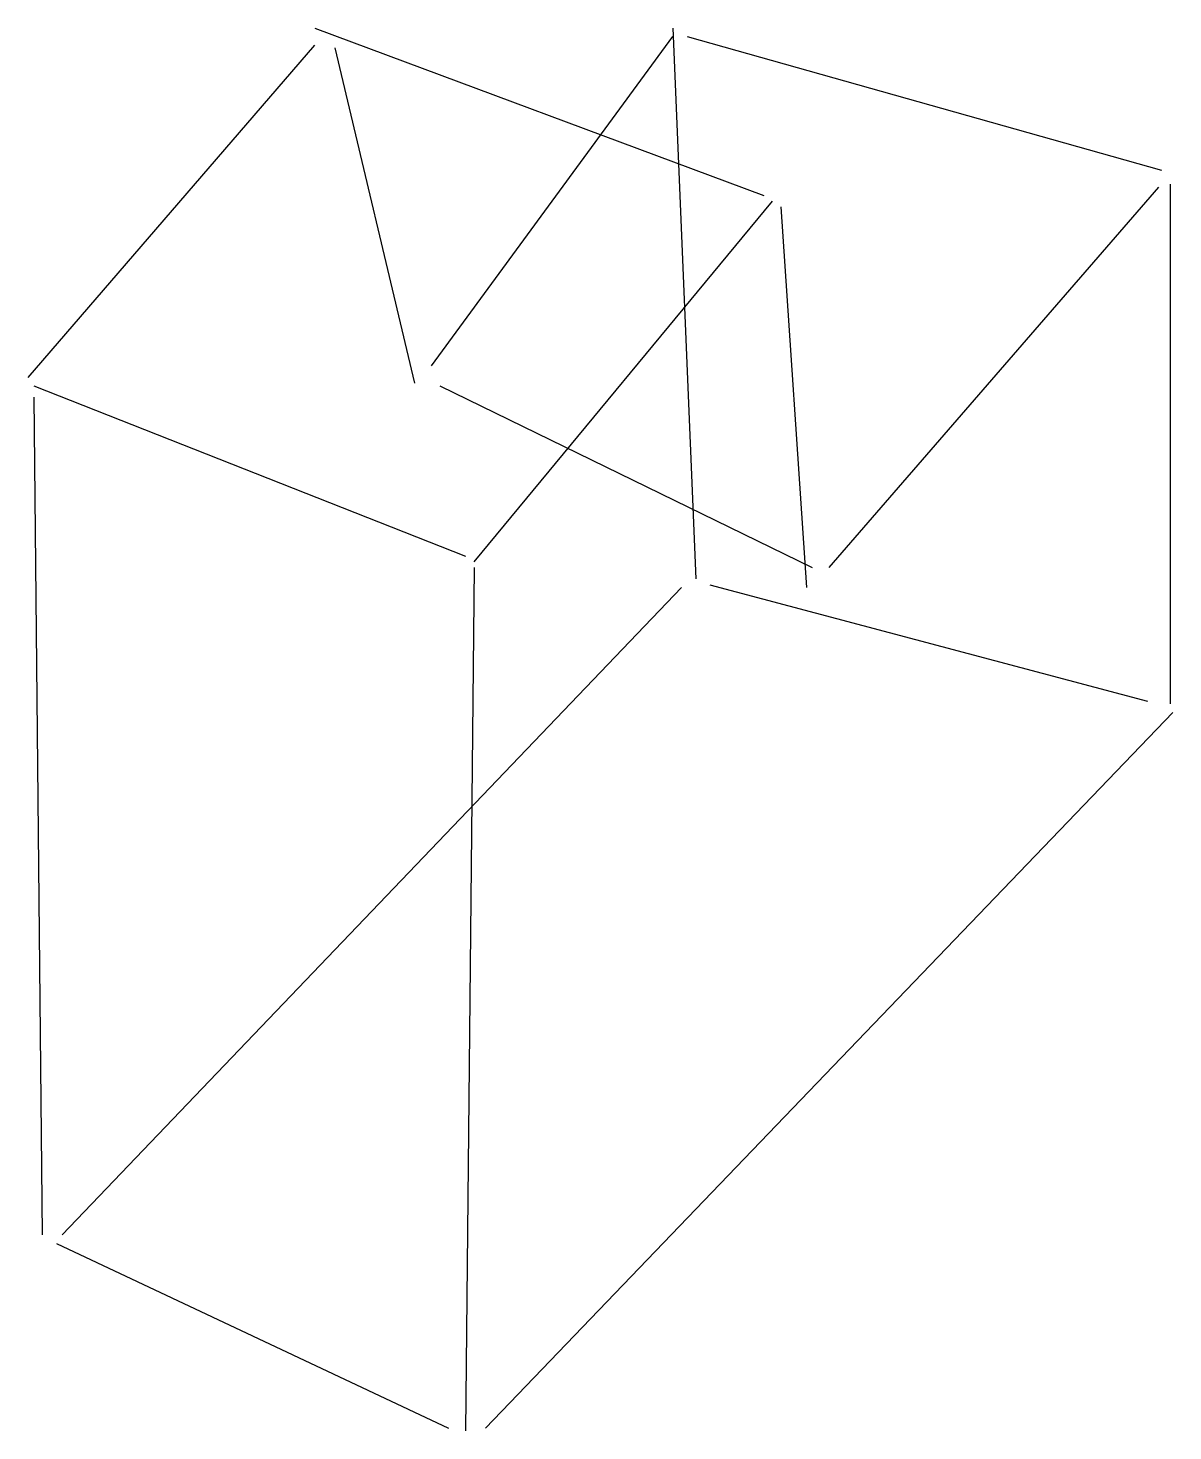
# Model space of a CAD drawing. Header units: metres. Extents: x -100 to 45, y -109 to 70.
import ezdxf

# ---------------------------------------------------------------- set-up
doc = ezdxf.new("R2010")
doc.units = ezdxf.units.M

msp = doc.modelspace()

# ---------------------------------------------------------------- linework, layer by layer
at = {"color": 0, "linetype": 'CONTINUOUS'}
for p, q in [((-63.640221, 69.58959), (-6.670505, 48.316088)), ((-18.208675, 69.58959), (-15.324132, -0.360568)), ((-48.85694, 26.682019), (-18.208675, 68.507886)), ((-16.405836, 68.507886), (43.808991, 51.561199)), ((-100.057571, 25.239748), (-63.640221, 67.426183)), ((-61.116246, 67.065615), (-51.020347, 24.518612)), ((1.622555, 1.081703), (43.448423, 49.397792)), ((44.890694, 49.75836), (44.890694, -16.225552)), ((-43.448423, 1.802839), (-5.588801, 47.594953)), ((-4.507098, 46.873817), (-1.261987, -1.442271)), ((-99.336435, 24.158044), (-44.530126, 2.523975)), ((-47.775237, 24.158044), (-0.540852, 1.081703)), ((-99.336435, 22.715773), (-98.254732, -83.651735)), ((-43.448423, 1.081703), (-44.530126, -108.530915)), ((-95.730757, -83.651735), (-17.126972, -1.442271)), ((-13.521293, -1.081703), (42.006151, -15.864984)), ((-42.006151, -108.170347), (45.251262, -17.307256)), ((-96.451893, -84.733438), (-46.693533, -108.170347))]:
    msp.add_line(p, q, dxfattribs=at)

doc.saveas('drawing.dxf')
